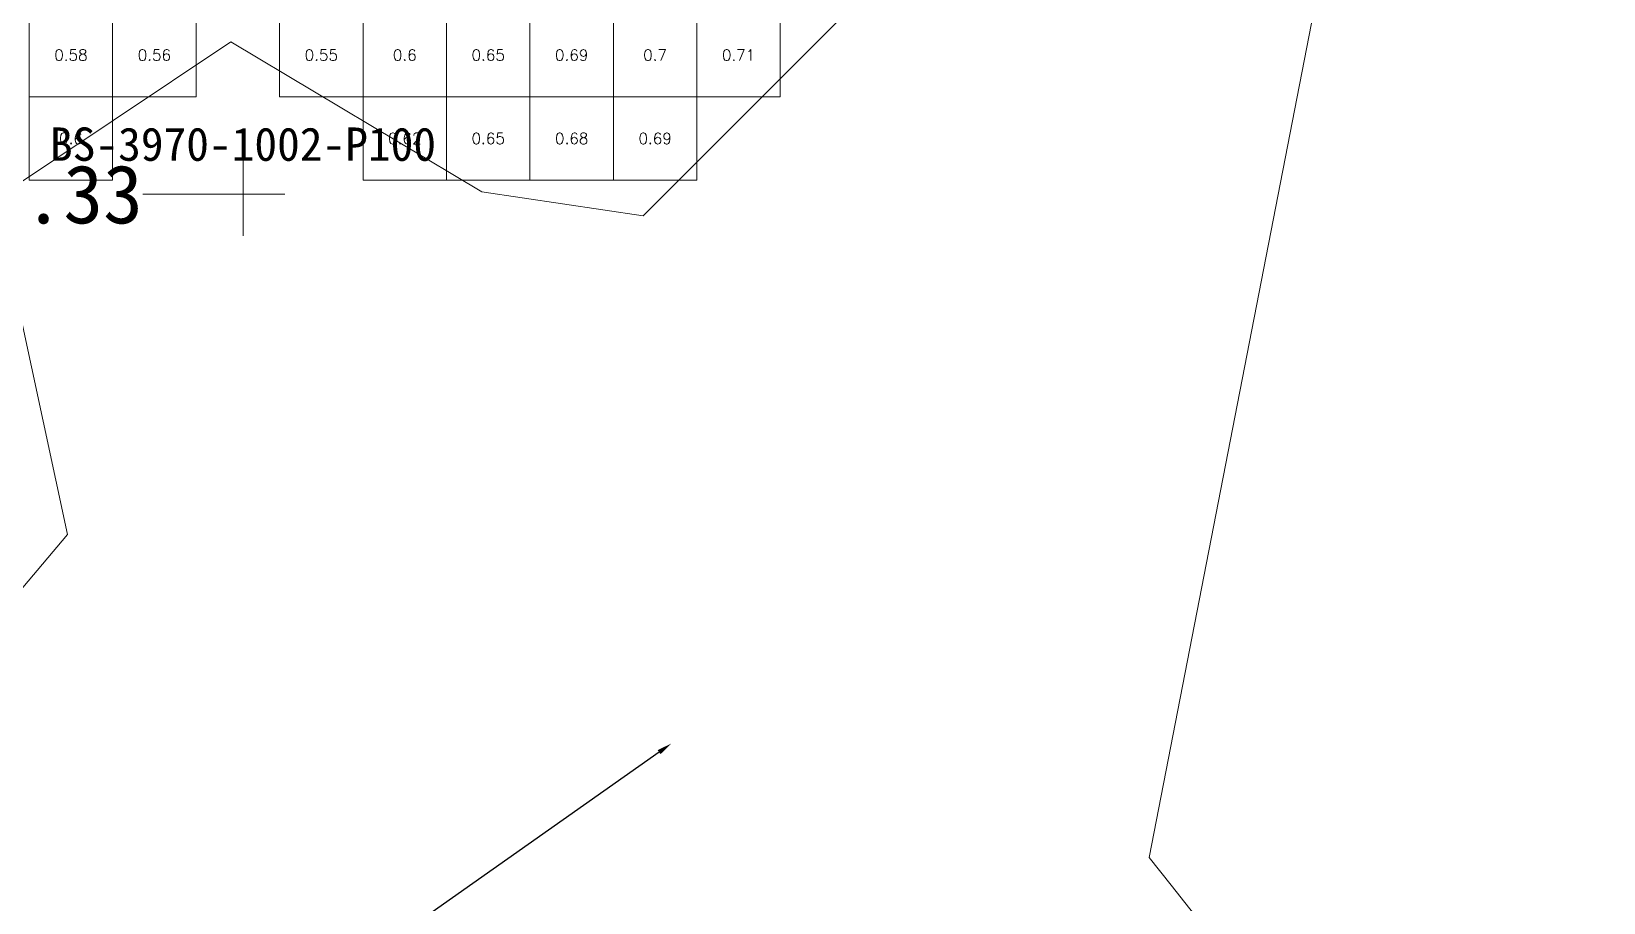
# Model space of a CAD drawing. Header units: inches. Extents: x 469771 to 470006, y 4349704 to 4349836.
# Drawn here: x 469847.91 to 469866.75, y 4349735.23 to 4349745.67 of the extents above; entities that cross this region are included whole.
import ezdxf
from ezdxf import colors
from ezdxf.entities.mleader import LeaderData, LeaderLine
from ezdxf.enums import TextEntityAlignment as Align
from ezdxf.math import Vec2, Vec3

# ---------------------------------------------------------------- set-up
doc = ezdxf.new("R2010")
doc.units = ezdxf.units.IN
doc.header["$MEASUREMENT"] = 0
for name, color, linetype, lineweight in [('点', 7, 'Continuous', 0), ('爆区方格网', 7, 'Continuous', 0), ('线条', 7, 'Continuous', 0), ('钻孔', 7, 'Continuous', 0)]:
    doc.layers.add(name, color=color, linetype=linetype, lineweight=lineweight)
doc.styles.add('3dmine_textStyle_1', font='txt.shx', dxfattribs={"height": 1, "bigfont": 'gbcbig.shx'})
doc.styles.add('3dmine_textStyle_2', font='', dxfattribs={"height": 1})
doc.styles.get("Standard").update_dxf_attribs({"font": 'arial.ttf'})
doc.styles.get('3dmine_textStyle_2').set_extended_font_data('SimSun-ExtB')

msp = doc.modelspace()

# ---------------------------------------------------------------- hatches: boundary and pattern name
at = {"layer": '钻孔', "linetype": 'Continuous', "lineweight": 0, "true_color": 0x808080, "extrusion": (0, 1, 0)}
msp.add_hatch(color=8, dxfattribs=at).paths.add_polyline_path([(-469851.446, 3959.516), (-469850.446, 3959.516), (-469850.446, 3972.516), (-469851.446, 3972.516)], flags=0)

# ---------------------------------------------------------------- linework, layer by layer
at = {"color": 4, "linetype": 'Continuous', "lineweight": 0, "true_color": 0x00ffff, "elevation": 3966.233}
msp.add_lwpolyline([(469875.304, 4349754.198), (469865.757, 4349749.122), (469863.277, 4349745.916), (469858.867, 4349747.095), (469855.24, 4349743.466), (469853.308, 4349743.754), (469850.298, 4349745.551), (469847.477, 4349743.663), (469848.343, 4349739.646), (469845.427, 4349736.191)], dxfattribs=at)
at = {"color": 7, "linetype": 'Continuous', "lineweight": 0, "elevation": 3966.233}
msp.add_lwpolyline([(469845.427, 4349736.191), (469868.108, 4349719.891), (469868.108, 4349719.891), (469864.089, 4349732.247), (469861.567, 4349735.442), (469861.304, 4349735.775), (469863.277, 4349745.916), (469858.867, 4349747.095), (469855.24, 4349743.466), (469853.308, 4349743.754), (469850.298, 4349745.551), (469847.477, 4349743.663), (469848.343, 4349739.646), (469845.427, 4349736.191), (469845.427, 4349736.191)], dxfattribs=at)
at = {"layer": '点', "color": 138, "linetype": 'Continuous', "lineweight": 0, "true_color": 0x004c4c, "elevation": 3972.516}
for points in [[(469850.446, 4349743.224), (469850.446, 4349744.224)], [(469850.946, 4349743.724), (469849.946, 4349743.724)]]:
    msp.add_lwpolyline(points, dxfattribs=at)
at = {"layer": '爆区方格网', "color": 4, "linetype": 'Continuous', "lineweight": 0, "true_color": 0x00ffff, "elevation": 3972.427}
for points in [[(469848.884, 4349744.892), (469847.884, 4349744.892), (469847.884, 4349745.892), (469848.884, 4349745.892), (469848.884, 4349744.892)], [(469849.884, 4349744.892), (469848.884, 4349744.892), (469848.884, 4349745.892), (469849.884, 4349745.892), (469849.884, 4349744.892)], [(469851.884, 4349744.892), (469850.884, 4349744.892), (469850.884, 4349745.892), (469851.884, 4349745.892), (469851.884, 4349744.892)], [(469852.884, 4349744.892), (469851.884, 4349744.892), (469851.884, 4349745.892), (469852.884, 4349745.892), (469852.884, 4349744.892)], [(469853.884, 4349744.892), (469852.884, 4349744.892), (469852.884, 4349745.892), (469853.884, 4349745.892), (469853.884, 4349744.892)], [(469854.884, 4349744.892), (469853.884, 4349744.892), (469853.884, 4349745.892), (469854.884, 4349745.892), (469854.884, 4349744.892)], [(469855.884, 4349744.892), (469854.884, 4349744.892), (469854.884, 4349745.892), (469855.884, 4349745.892), (469855.884, 4349744.892)], [(469848.884, 4349743.892), (469847.884, 4349743.892), (469847.884, 4349744.892), (469848.884, 4349744.892), (469848.884, 4349743.892)], [(469852.884, 4349743.892), (469851.884, 4349743.892), (469851.884, 4349744.892), (469852.884, 4349744.892), (469852.884, 4349743.892)], [(469853.884, 4349743.892), (469852.884, 4349743.892), (469852.884, 4349744.892), (469853.884, 4349744.892), (469853.884, 4349743.892)], [(469854.884, 4349743.892), (469853.884, 4349743.892), (469853.884, 4349744.892), (469854.884, 4349744.892), (469854.884, 4349743.892)], [(469855.884, 4349743.892), (469854.884, 4349743.892), (469854.884, 4349744.892), (469855.884, 4349744.892), (469855.884, 4349743.892)]]:
    msp.add_lwpolyline(points, dxfattribs=at)
at = {"layer": '爆区方格网', "color": 131, "linetype": 'Continuous', "lineweight": 0, "true_color": 0x80ffff, "elevation": 3972.427}
msp.add_lwpolyline([(469856.884, 4349744.892), (469855.884, 4349744.892), (469855.884, 4349745.892), (469856.884, 4349745.892), (469856.884, 4349744.892)], dxfattribs=at)
at = {"layer": '线条', "color": 138, "linetype": 'Continuous', "lineweight": 0, "true_color": 0x004c4c, "elevation": 3972.516}
msp.add_lwpolyline([(469850.446, 4349743.724), (469850.446, 4349743.724), (469850.446, 4349743.724)], dxfattribs=at)
at = {"layer": '钻孔', "color": 8, "linetype": 'Continuous', "lineweight": 0, "true_color": 0x808080}
for elevation in [3972.516, 3959.516]:
    msp.add_lwpolyline([(469850.446, 4349743.724), (469849.246, 4349743.724)], dxfattribs=dict(at, elevation=elevation))

# ---------------------------------------------------------------- texts
at = {"color": 131, "linetype": 'Continuous', "lineweight": 0, "true_color": 0x80ffff, "style": '3dmine_textStyle_1'}
for s, p in [('0.58', (469848.384, 4349745.392, 3972.427)), ('0.71', (469856.384, 4349745.392, 3972.427)), ('0.6', (469848.384, 4349744.392, 3972.427))]:
    msp.add_text(s, height=0.1333, dxfattribs=at).set_placement(p, align=Align.MIDDLE_CENTER)
at = {"color": 4, "linetype": 'Continuous', "lineweight": 0, "true_color": 0x00ffff, "style": '3dmine_textStyle_1'}
for s, p in [('0.56', (469849.384, 4349745.392, 3972.427)), ('0.55', (469851.384, 4349745.392, 3972.427)), ('0.6', (469852.384, 4349745.392, 3972.427)), ('0.65', (469853.384, 4349745.392, 3972.427)), ('0.69', (469854.384, 4349745.392, 3972.427)), ('0.7', (469855.384, 4349745.392, 3972.427)), ('0.62', (469852.384, 4349744.392, 3972.427)), ('0.65', (469853.384, 4349744.392, 3972.427)), ('0.68', (469854.384, 4349744.392, 3972.427)), ('0.69', (469855.384, 4349744.392, 3972.427))]:
    msp.add_text(s, height=0.1333, dxfattribs=at).set_placement(p, align=Align.MIDDLE_CENTER)
at = {"layer": '钻孔', "color": 138, "linetype": 'Continuous', "lineweight": 0, "true_color": 0x004c4c, "style": '3dmine_textStyle_2'}
msp.add_text('BS-3970-1002-P100', height=0.4, dxfattribs=at).set_placement((469850.446, 4349744.124, 3972.516), align=Align.CENTER)
at = {"layer": '钻孔', "color": 8, "linetype": 'Continuous', "lineweight": 0, "true_color": 0x808080, "style": '3dmine_textStyle_2'}
msp.add_text('0.33', height=0.7, dxfattribs=at).set_placement((469849.246, 4349743.724, 3966.016), align=Align.MIDDLE_RIGHT)

# ---------------------------------------------------------------- leaders
ml = msp.add_multileader_mtext('Standard')
ml.set_content('{\\f宋体|b0|i0|c134|p2;空白区域缺工程，补工程}', color=256)
ml.set_leader_properties()
ml.build(insert=Vec2(0, 0))
ml.multileader.update_dxf_attribs({"dogleg_length": 0.36, "arrow_head_size": 0.18})
ctx = ml.context
ctx.base_point, ctx.char_height, ctx.arrow_head_size, ctx.landing_gap_size, ctx.plane_origin = Vec3(469771.606, 4349705.796), 2.5, 0.18, 0.09, Vec3(469855.578, 4349737.14)
notes = []
notes.append((ctx, [(0, (1, 1, 0), (469811.099, 4349705.796), (-1, 0), 0.36, [(0, [(469855.578, 4349737.14)], 256, [])])]))
ctx.mtext.insert, ctx.mtext.flow_direction = Vec3(469771.696, 4349707.221), 5
for ctx, leaders in notes:
    for number, flags, end, landing, length, lines in leaders:
        leader = LeaderData()
        leader.index, (leader.has_last_leader_line, leader.has_dogleg_vector, leader.attachment_direction) = number, flags
        leader.last_leader_point, leader.dogleg_vector, leader.dogleg_length = Vec3(end), Vec3(landing), length
        for number, points, colour, breaks in lines:
            line = LeaderLine()
            line.index, line.vertices, line.color, line.breaks = number, Vec3.list(points), colors.encode_raw_color(colour), breaks
            leader.lines.append(line)
        ctx.leaders.append(leader)

doc.saveas('drawing.dxf')
